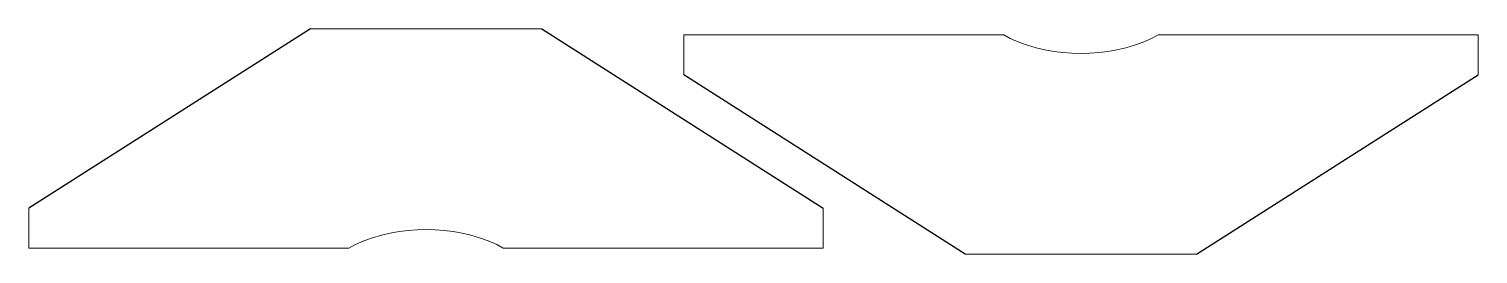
# Model space of a CAD drawing. Header units: millimetres. Extents: x 78 to 744, y -182 to -78.
import ezdxf

# ---------------------------------------------------------------- set-up
doc = ezdxf.new("R2010")
doc.units = ezdxf.units.MM

msp = doc.modelspace()

# ---------------------------------------------------------------- linework, layer by layer
for p, q in [((207.76, -78.49), (78.41, -161.05)), ((314.04, -78.49), (443.26, -161.05)), ((508.44, -182.2), (379.21, -99.64)), ((614.72, -182.2), (744.06, -99.64))]:
    msp.add_line(p, q)
at = {"color": 7, "linetype": 'Continuous', "lineweight": 15}
for p, q in [((314.04, -78.49), (207.76, -78.49)), ((526.22, -81.2), (379.21, -81.2)), ((379.21, -81.2), (379.21, -99.64)), ((529.18, -82.98), (526.22, -81.2)), ((597.06, -81.2), (594.1, -82.98)), ((744.06, -81.2), (597.06, -81.2)), ((744.06, -99.64), (744.06, -81.2)), ((78.41, -161.05), (78.41, -179.49)), ((443.26, -179.49), (443.26, -161.05)), ((78.41, -179.49), (225.42, -179.49)), ((225.42, -179.49), (228.38, -177.71)), ((293.3, -177.71), (296.26, -179.49)), ((296.26, -179.49), (443.26, -179.49)), ((508.44, -182.2), (614.72, -182.2))]:
    msp.add_line(p, q, dxfattribs=at)
for centre, start, end in [((561.64, -9.32), 246.21865, 293.78135), ((260.84, -251.38), 66.21865, 113.78135)]:
    msp.add_arc(centre, 80.5, start, end, dxfattribs=at)

doc.saveas('drawing.dxf')
